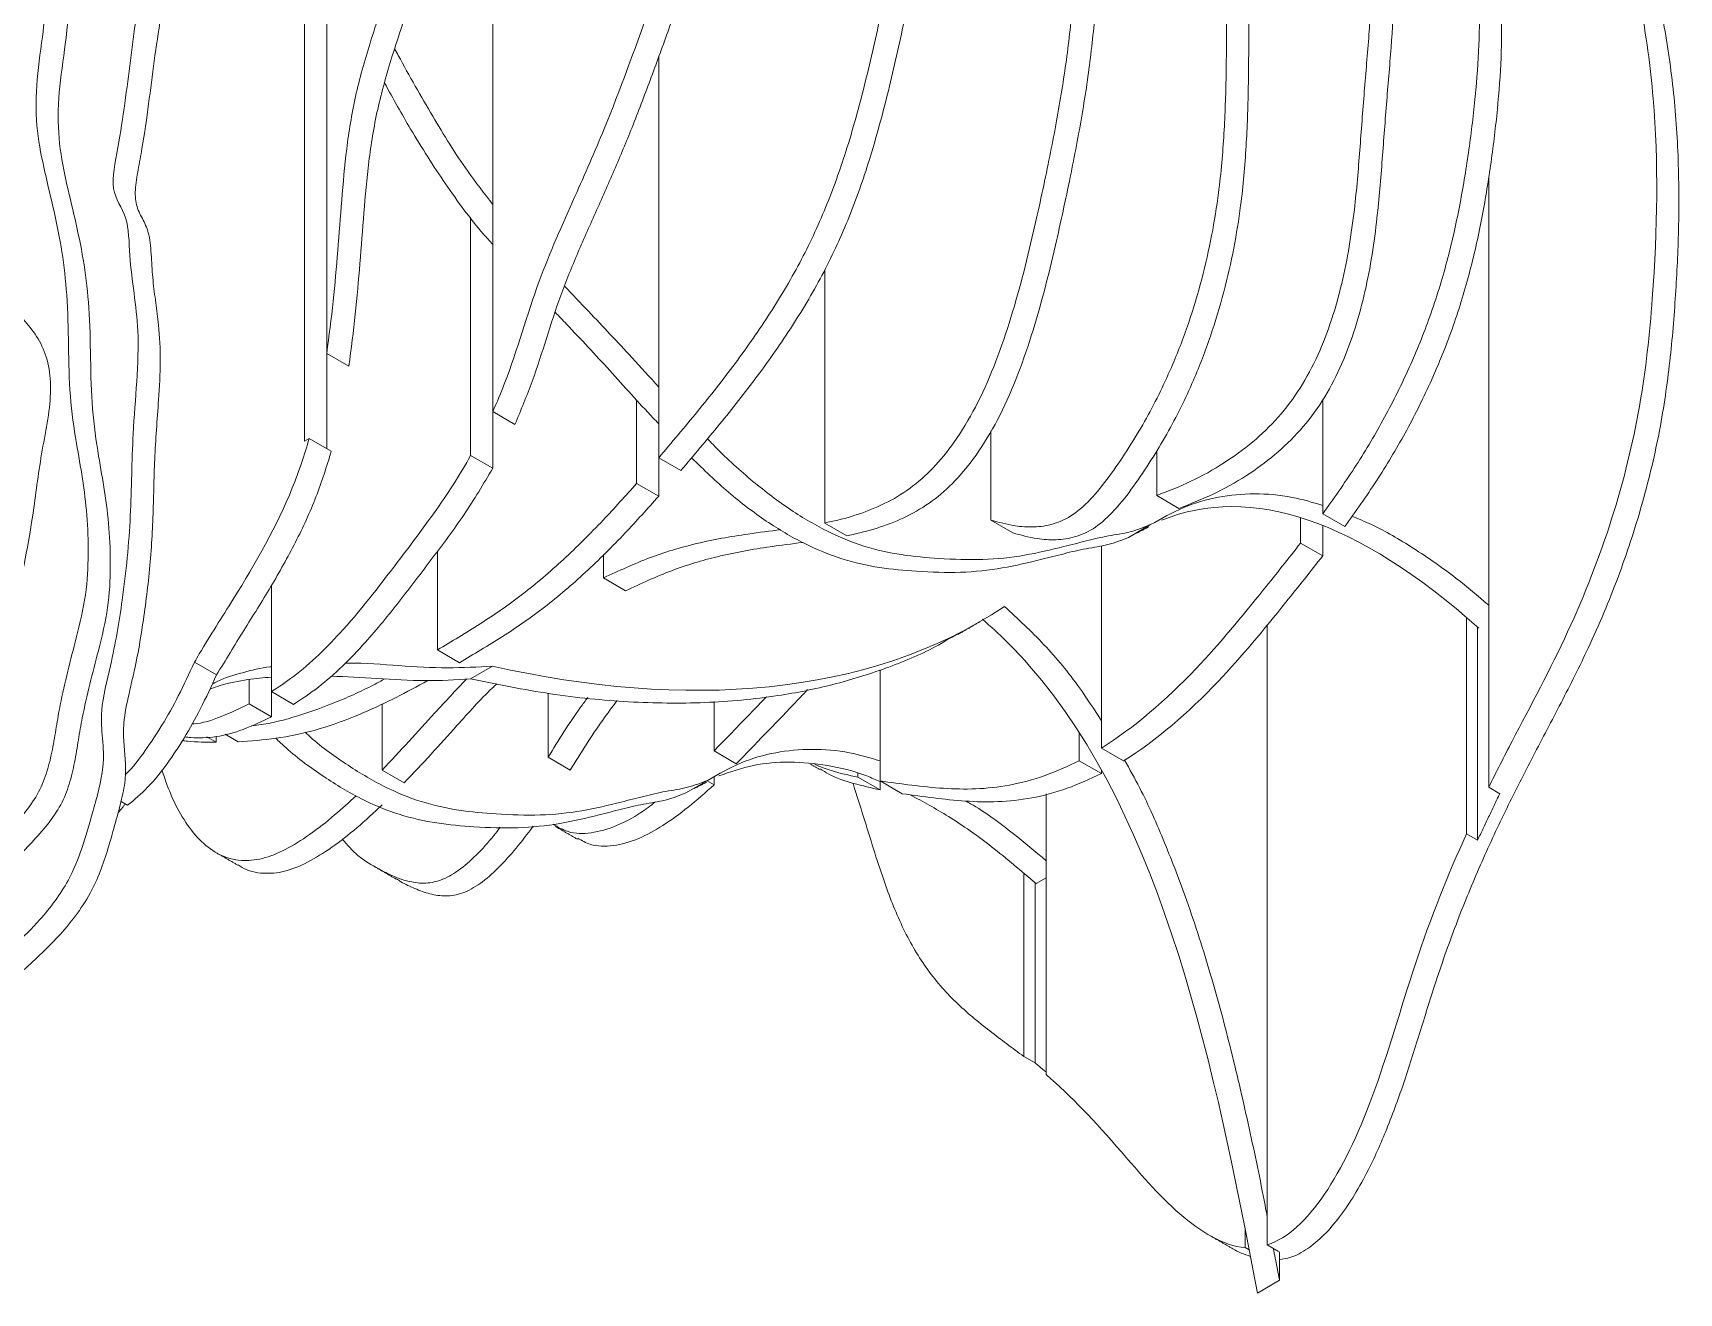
# Model space of a CAD drawing. Header units: millimetres. Extents: x -393 to 2534, y -1466 to 288.
# Drawn here: x 51.5 to 261.9, y -1466 to -1304.9 of the extents above; entities that cross this region are included whole.
import ezdxf

# ---------------------------------------------------------------- set-up
doc = ezdxf.new("R2010")
doc.units = ezdxf.units.MM

msp = doc.modelspace()

# ---------------------------------------------------------------- linework, layer by layer
at = {"color": 7, "linetype": 'Continuous', "lineweight": 15}
for p, q in [((89.09, -1241.26), (89.09, -1345.88)), ((110.3, -1271.28), (110.3, -1353.32)), ((86.26, -1357.08), (86.26, -1293)), ((131.51, -1307.95), (131.51, -1359.23)), ((237.58, -1323.34), (237.58, -1401.34)), ((107.47, -1358.94), (107.47, -1328.46)), ((152.73, -1335.2), (152.73, -1367.56)), ((89.09, -1345.88), (91.92, -1347.51)), ((89.09, -1358.04), (89.09, -1345.88)), ((128.68, -1362.5), (128.68, -1351.83)), ((216.37, -1351.82), (216.37, -1366.38)), ((110.3, -1353.32), (113.13, -1354.96)), ((110.3, -1360.57), (110.3, -1353.32)), ((86.84, -1356.74), (86.26, -1357.08)), ((89.67, -1358.37), (86.84, -1356.74)), ((173.94, -1355.79), (173.94, -1367.19)), ((110.3, -1360.57), (107.47, -1358.94)), ((195.15, -1358.33), (195.15, -1364.05)), ((131.51, -1359.23), (134.34, -1360.86)), ((131.51, -1364.13), (131.51, -1359.23)), ((131.51, -1364.13), (128.68, -1362.5)), ((195.15, -1364.05), (197.98, -1365.69)), ((173.94, -1367.19), (176.77, -1368.82)), ((213.54, -1370.12), (213.54, -1366.87)), ((216.37, -1366.38), (219.19, -1368.01)), ((152.73, -1367.56), (155.55, -1369.19)), ((194.38, -1367.77), (191.55, -1369.4)), ((216.37, -1371.75), (216.37, -1367.87)), ((103.23, -1371.16), (103.23, -1383.78)), ((124.44, -1371.59), (124.44, -1374.58)), ((188.08, -1370.48), (188.08, -1396.33)), ((216.37, -1371.75), (213.54, -1370.12)), ((82.02, -1375.55), (82.02, -1389.1)), ((124.44, -1374.58), (127.27, -1376.21)), ((234.75, -1379.63), (234.75, -1407.28)), ((209.29, -1380.57), (209.29, -1459.83)), ((236.16, -1380.86), (236.16, -1408.1)), ((103.23, -1383.78), (106.06, -1385.41)), ((75.01, -1386.97), (72.19, -1385.34)), ((110.27, -1385.86), (107.45, -1387.49)), ((159.8, -1386.34), (159.8, -1400.53)), ((79.19, -1390.69), (79.19, -1387.55)), ((82.02, -1389.1), (84.84, -1390.74)), ((82.02, -1392.32), (82.02, -1389.1)), ((117.37, -1389.33), (117.37, -1397.5)), ((138.58, -1390.39), (138.58, -1396.7)), ((82.02, -1392.32), (79.19, -1390.69)), ((96.16, -1390.67), (96.16, -1399.13)), ((76.11, -1394.55), (77.77, -1395.52)), ((185.25, -1397.95), (185.25, -1394.33)), ((74.94, -1395.58), (73.77, -1394.9)), ((74.94, -1395.58), (74.94, -1394.86)), ((138.58, -1396.7), (141.41, -1398.33)), ((188.08, -1396.33), (190.91, -1397.97)), ((117.37, -1397.5), (120.2, -1399.14)), ((188.08, -1399.58), (185.25, -1397.95)), ((96.16, -1399.13), (98.99, -1400.77)), ((134.98, -1402.06), (137.81, -1400.43)), ((138.58, -1401.02), (137.72, -1400.53)), ((138.58, -1401.02), (138.58, -1400.02)), ((156.97, -1400.04), (156.97, -1399.53)), ((159.8, -1401.67), (156.97, -1400.04)), ((159.8, -1400.53), (162.63, -1402.16)), ((159.8, -1401.67), (159.8, -1400.53)), ((188.08, -1399.58), (188.08, -1399.09)), ((62.8, -1403.16), (63.63, -1403.64)), ((181.01, -1438.06), (181.01, -1402.19)), ((237.58, -1401.34), (238.99, -1402.16)), ((236.16, -1408.1), (234.75, -1407.28)), ((178.18, -1412.29), (178.18, -1435.75)), ((179.6, -1413.52), (179.6, -1436.57)), ((179.73, -1413.64), (181.01, -1412.9)), ((179.6, -1436.57), (178.18, -1435.75)), ((206.47, -1460.18), (206.47, -1457.87)), ((209.29, -1459.83), (210.71, -1460.65)), ((206.97, -1460.47), (206.47, -1460.18)), ((210.85, -1464.35), (210.85, -1460.73)), ((210.85, -1464.35), (208.02, -1465.98))]:
    msp.add_line(p, q, dxfattribs=at)
for points, knots in [([(128.04, -1169.08), (128.1, -1169.13), (128.97, -1169.77), (130.6, -1171.06), (132.75, -1173.11), (134.45, -1175.53), (135.6, -1178.3), (136.33, -1181.24), (136.88, -1184.95), (137.3, -1189.41), (137.73, -1194.54), (138.4, -1199.51), (139.61, -1204.2), (141.67, -1208.29), (144.67, -1212.6), (148.18, -1217.38), (151.97, -1222.84), (155.03, -1227.42), (157.47, -1231.13), (159.34, -1233.97), (161.24, -1236.84), (163.09, -1239.78), (164.65, -1242.99), (165.72, -1246.9), (166.14, -1251.53), (166.02, -1256.74), (165.57, -1262.18), (164.86, -1268.67), (164.15, -1276.07), (163.15, -1284.51), (161.78, -1293.08), (160.08, -1301.81), (158.11, -1310.65), (155.87, -1319), (153.14, -1326.8), (149.88, -1333.93), (145.84, -1340.76), (141.32, -1347.22), (136.49, -1353.34), (133.17, -1357.26), (131.51, -1359.23)], [0, 0, 0, 0, 0.001619, 0.021022, 0.040354, 0.058407, 0.07508, 0.090922, 0.106291, 0.131404, 0.156126, 0.180822, 0.206089, 0.2328, 0.260448, 0.302235, 0.342218, 0.382208, 0.402462, 0.423011, 0.443939, 0.465031, 0.485768, 0.505926, 0.529405, 0.553068, 0.577021, 0.601115, 0.637839, 0.674298, 0.710736, 0.747504, 0.784603, 0.821593, 0.851203, 0.880643, 0.910383, 0.940284, 0.970109, 1, 1, 1, 1]), ([(128.19, -1168.71), (128.4, -1168.88), (129.34, -1169.63), (131.14, -1170.88), (133.43, -1172.69), (135.58, -1174.75), (137.28, -1177.16), (138.43, -1179.93), (139.16, -1182.88), (139.71, -1186.59), (140.13, -1191.04), (140.56, -1196.17), (141.22, -1201.14), (142.44, -1205.83), (144.5, -1209.93), (147.5, -1214.23), (151.01, -1219.01), (154.8, -1224.47), (157.86, -1229.05), (160.3, -1232.76), (162.16, -1235.61), (164.06, -1238.47), (165.91, -1241.41), (167.48, -1244.63), (168.54, -1248.53), (168.96, -1253.16), (168.85, -1258.38), (168.39, -1263.81), (167.69, -1270.3), (166.98, -1277.7), (165.98, -1286.14), (164.61, -1294.71), (162.91, -1303.44), (160.93, -1312.28), (158.69, -1320.63), (155.97, -1328.43), (152.71, -1335.56), (148.67, -1342.39), (144.15, -1348.86), (139.31, -1354.97), (136, -1358.9), (134.34, -1360.86)], [0, 0, 0, 0, 0.005139, 0.022796, 0.041787, 0.060709, 0.078379, 0.094698, 0.110204, 0.125247, 0.149827, 0.174025, 0.198197, 0.222928, 0.249073, 0.276134, 0.317035, 0.35617, 0.395312, 0.415136, 0.435249, 0.455733, 0.476378, 0.496675, 0.516405, 0.539387, 0.562547, 0.585992, 0.609576, 0.645521, 0.681206, 0.716871, 0.75286, 0.789172, 0.825378, 0.854359, 0.883175, 0.912284, 0.941551, 0.970743, 1, 1, 1, 1]), ([(89.09, -1179.84), (90.04, -1180.52), (91.92, -1181.87), (94.75, -1183.88), (97.89, -1185.01), (100.99, -1185.86), (103.81, -1187.05), (106.13, -1189.15), (108.12, -1191.79), (110.02, -1194.63), (112.14, -1197.45), (114.31, -1200.39), (116.3, -1203.69), (117.77, -1207.51), (118.42, -1212.05), (118.54, -1217), (118.53, -1221.85), (118.57, -1226.47), (118.56, -1230.86), (118.46, -1235.27), (118.2, -1239.72), (117.72, -1244.2), (116.88, -1248.77), (115.49, -1253.52), (113.34, -1258.36), (110.75, -1263.21), (108.12, -1268.09), (105.85, -1273.06), (103.98, -1278.01), (102.05, -1283.88), (99.97, -1290.69), (97.24, -1298.45), (94.64, -1305.93), (92.62, -1313.1), (91.55, -1319.8), (90.99, -1326.28), (90.5, -1332.73), (89.95, -1339.23), (89.38, -1343.65), (89.09, -1345.88)], [0, 0, 0, 0, 0.0266016, 0.0528419, 0.0786994, 0.101753, 0.1246807, 0.1478935, 0.1717957, 0.1961715, 0.2206185, 0.2481295, 0.2750646, 0.3014388, 0.327858, 0.354884, 0.3823858, 0.4060816, 0.4297281, 0.4531912, 0.4763672, 0.4991927, 0.5216414, 0.5439756, 0.5674478, 0.5918499, 0.6164586, 0.640544, 0.6642743, 0.6879464, 0.7252448, 0.7627126, 0.8000732, 0.8331431, 0.8663358, 0.8998147, 0.9331166, 0.9663682, 1, 1, 1, 1]), ([(117.39, -1184.97), (117.63, -1185.41), (119.71, -1189.58), (120.41, -1200.69), (129.57, -1206.39), (133.96, -1215.48), (137.62, -1223.15), (138.16, -1231.89), (140.14, -1238.11), (142.21, -1243.83), (141.34, -1251.51), (140.03, -1259.86), (137.59, -1271.2), (136.64, -1284.91), (130.44, -1301.36), (125.59, -1315.01), (120.48, -1326.58), (115.63, -1337.35), (113.17, -1346.55), (110.84, -1352.12), (110.3, -1353.32)], [0.4179992, 0.4179992, 0.4179992, 0.4179992, 0.4199219, 0.4355469, 0.4511719, 0.4628906, 0.4746094, 0.4824219, 0.4902344, 0.4980469, 0.5039062, 0.5117188, 0.5214844, 0.5351562, 0.5507812, 0.5644531, 0.5722656, 0.5820312, 0.59375, 0.5970083, 0.5970083, 0.5970083, 0.5970083]), ([(120.22, -1186.6), (120.7, -1187.64), (121.68, -1189.72), (122.53, -1193.44), (123.37, -1197.13), (124.49, -1200.58), (126.29, -1203.31), (128.61, -1205.69), (131.19, -1208.02), (133.56, -1210.9), (135.45, -1214.33), (137.18, -1217.93), (138.88, -1221.6), (140.24, -1225.64), (140.8, -1230.29), (141.39, -1234.54), (142.44, -1238.08), (143.53, -1241.19), (144.53, -1244.42), (144.76, -1248.9), (143.93, -1254.49), (142.95, -1260.74), (141.65, -1267.09), (140.58, -1273.38), (139.9, -1279.55), (138.94, -1285.74), (137.22, -1292.02), (135.09, -1298.21), (132.8, -1304.4), (130.58, -1310.55), (128.35, -1316.46), (126, -1322.13), (123.58, -1327.58), (121.14, -1333.02), (118.92, -1338.49), (117.15, -1343.97), (115.43, -1349.47), (113.9, -1353.13), (113.13, -1354.96)], [0, 0, 0, 0, 0.024061, 0.048194, 0.07229, 0.096113, 0.11999, 0.144291, 0.173047, 0.201213, 0.229024, 0.257101, 0.285528, 0.313775, 0.341791, 0.369663, 0.391632, 0.413898, 0.43612, 0.458054, 0.490708, 0.523094, 0.555432, 0.587906, 0.620608, 0.65322, 0.684024, 0.715122, 0.74621, 0.776951, 0.807506, 0.83498, 0.86257, 0.890096, 0.91748, 0.944913, 0.972428, 1, 1, 1, 1]), ([(106.17, -1188.66), (106.29, -1188.71), (107.35, -1189.18), (108.93, -1190.83), (110.95, -1193.41), (112.84, -1196.27), (114.97, -1199.08), (117.14, -1202.02), (119.13, -1205.33), (120.6, -1209.14), (121.25, -1213.69), (121.37, -1218.63), (121.36, -1223.49), (121.4, -1228.1), (121.39, -1232.49), (121.29, -1236.9), (121.02, -1241.35), (120.55, -1245.84), (119.71, -1250.4), (118.32, -1255.15), (116.16, -1259.99), (113.58, -1264.84), (110.95, -1269.72), (108.68, -1274.69), (106.81, -1279.64), (104.88, -1285.51), (102.8, -1292.32), (100.07, -1300.09), (97.47, -1307.56), (95.45, -1314.73), (94.38, -1321.43), (93.82, -1327.91), (93.33, -1334.37), (92.78, -1340.86), (92.2, -1345.28), (91.92, -1347.51)], [0, 0, 0, 0, 0.003452, 0.029879, 0.057092, 0.084844, 0.112677, 0.143998, 0.174663, 0.20469, 0.234768, 0.265537, 0.296848, 0.323826, 0.350747, 0.37746, 0.403846, 0.429833, 0.45539, 0.480818, 0.507541, 0.535322, 0.563339, 0.590761, 0.617777, 0.644728, 0.687192, 0.729849, 0.772384, 0.810034, 0.847824, 0.885939, 0.923853, 0.96171, 1, 1, 1, 1]), ([(152.73, -1191.24), (153.52, -1192.03), (155.28, -1193.79), (157.83, -1196.62), (160.42, -1200.1), (162.64, -1204.05), (164.44, -1208.37), (165.78, -1212.49), (166.97, -1216.8), (168.33, -1221.33), (170.95, -1225.4), (174.47, -1228.81), (178.28, -1232.34), (181.87, -1236.37), (184.56, -1241.51), (186.36, -1247.59), (187.42, -1254.36), (187.9, -1261.65), (188.09, -1269.13), (188.17, -1276.71), (188.1, -1284.4), (187.92, -1292.14), (187.53, -1299.86), (186.82, -1307.56), (185.67, -1315.37), (184.09, -1323.54), (182.47, -1331.06), (180.84, -1337.83), (179.21, -1343.56), (177.28, -1349.11), (174.97, -1354.28), (172.33, -1358.7), (169.45, -1362.26), (166.42, -1364.92), (163.17, -1366.83), (159.79, -1368.16), (157.24, -1368.84), (155.82, -1369.13), (155.55, -1369.19)], [0, 0, 0, 0, 0.021847, 0.048432, 0.073421, 0.103567, 0.130413, 0.154374, 0.175744, 0.203416, 0.232241, 0.264563, 0.299054, 0.334, 0.368373, 0.402412, 0.438099, 0.473609, 0.50923, 0.545058, 0.581023, 0.617011, 0.652648, 0.686799, 0.720344, 0.754892, 0.79215, 0.816746, 0.841171, 0.864601, 0.886478, 0.90678, 0.923291, 0.939811, 0.95719, 0.97577, 0.995397, 1, 1, 1, 1]), ([(152.73, -1192.53), (153.5, -1193.37), (155.15, -1195.17), (157.59, -1198.47), (159.81, -1202.42), (161.61, -1206.74), (162.95, -1210.86), (164.14, -1215.17), (165.5, -1219.7), (168.12, -1223.77), (171.64, -1227.18), (175.45, -1230.71), (179.04, -1234.74), (181.73, -1239.88), (183.53, -1245.96), (184.59, -1252.73), (185.07, -1260.01), (185.26, -1267.49), (185.34, -1275.08), (185.27, -1282.77), (185.09, -1290.51), (184.7, -1298.23), (183.99, -1305.93), (182.84, -1313.74), (181.27, -1321.9), (179.64, -1329.42), (178.01, -1336.2), (176.38, -1341.93), (174.46, -1347.47), (172.14, -1352.65), (169.5, -1357.07), (166.63, -1360.63), (163.59, -1363.29), (160.34, -1365.19), (156.96, -1366.53), (154.41, -1367.21), (153, -1367.5), (152.73, -1367.56)], [0, 0, 0, 0, 0.02271, 0.048375, 0.079335, 0.106907, 0.131516, 0.153463, 0.181883, 0.211487, 0.244683, 0.280107, 0.315997, 0.351299, 0.386259, 0.422911, 0.45938, 0.495964, 0.532761, 0.569698, 0.606658, 0.643259, 0.678332, 0.712784, 0.748267, 0.786532, 0.811792, 0.836878, 0.860941, 0.883409, 0.90426, 0.921217, 0.938184, 0.956033, 0.975115, 0.995272, 1, 1, 1, 1]), ([(173.94, -1201.68), (174.1, -1201.88), (174.95, -1203.02), (176.85, -1205.95), (179.6, -1210.39), (181.99, -1215.25), (183.71, -1219.62), (184.9, -1223.45), (186.05, -1227.34), (187.45, -1230.97), (189.39, -1234), (191.97, -1235.86), (194.68, -1237.2), (197.24, -1238.48), (199.58, -1240.12), (201.34, -1242.56), (202.66, -1246), (203.55, -1250.31), (204.15, -1255.26), (204.6, -1261.66), (204.7, -1269.61), (204.48, -1279.12), (204.22, -1287.93), (204.09, -1295.95), (204.1, -1303.16), (204.05, -1310.4), (203.82, -1317.74), (203.23, -1324.55), (202.24, -1330.79), (200.98, -1336.37), (199.28, -1342.03), (197.38, -1346.99), (195.44, -1351.17), (193.63, -1354.6), (191.61, -1357.96), (189.4, -1361.23), (187.09, -1364.25), (184.52, -1366.64), (181.9, -1367.81), (179.41, -1368.15), (176.72, -1367.95), (174.96, -1367.47), (173.94, -1367.19)], [0, 0, 0, 0, 0.005179, 0.028225, 0.067703, 0.106054, 0.128955, 0.152283, 0.175849, 0.199153, 0.222044, 0.245075, 0.265139, 0.285192, 0.304899, 0.32442, 0.344249, 0.370725, 0.39715, 0.423244, 0.469456, 0.515659, 0.56203, 0.597607, 0.633157, 0.66872, 0.704326, 0.739885, 0.764783, 0.789715, 0.814725, 0.839642, 0.855195, 0.870753, 0.886485, 0.902564, 0.918597, 0.933018, 0.947427, 0.962643, 0.97835, 1, 1, 1, 1]), ([(195.15, -1220.65), (195.37, -1220.82), (196.44, -1221.65), (198.47, -1223), (201.41, -1225.01), (204.54, -1227.24), (207.64, -1229.87), (210.32, -1232.91), (212.32, -1236.6), (213.7, -1240.85), (214.65, -1245.38), (215.41, -1250.09), (216.24, -1254.84), (217.15, -1259.63), (218.24, -1265.05), (219.51, -1271.06), (220.93, -1277.63), (222.13, -1284.32), (222.8, -1291.11), (222.76, -1298.12), (222.3, -1305.19), (221.66, -1312.5), (221.12, -1319.91), (220.58, -1326.47), (219.8, -1332.17), (218.88, -1336.88), (217.59, -1341.54), (215.85, -1346.07), (213.59, -1350.37), (210.71, -1354.18), (207.38, -1357.35), (203.6, -1360.08), (199.47, -1362.38), (196.61, -1363.49), (195.15, -1364.05)], [0, 0, 0, 0, 0.006718, 0.033109, 0.05971, 0.09415, 0.127318, 0.158491, 0.190083, 0.220304, 0.250175, 0.280335, 0.311168, 0.342629, 0.374506, 0.418623, 0.462602, 0.506116, 0.549064, 0.587942, 0.62734, 0.667714, 0.70929, 0.751162, 0.776828, 0.801807, 0.826048, 0.849486, 0.872045, 0.894317, 0.917387, 0.941792, 0.970398, 1, 1, 1, 1]), ([(204.78, -1227.07), (205.66, -1227.69), (207.63, -1229.09), (210.46, -1231.51), (213.15, -1234.54), (215.15, -1238.24), (216.53, -1242.48), (217.47, -1247.01), (218.24, -1251.72), (219.06, -1256.48), (219.97, -1261.26), (221.06, -1266.69), (222.33, -1272.7), (223.76, -1279.26), (224.96, -1285.95), (225.63, -1292.74), (225.58, -1299.75), (225.13, -1306.82), (224.49, -1314.14), (223.95, -1321.54), (223.41, -1328.1), (222.63, -1333.8), (221.71, -1338.51), (220.42, -1343.18), (218.68, -1347.71), (216.42, -1352), (213.54, -1355.81), (210.21, -1358.99), (206.43, -1361.72), (202.3, -1364.01), (199.44, -1365.12), (197.98, -1365.69)], [0, 0, 0, 0, 0.028088, 0.063675, 0.097122, 0.131017, 0.163442, 0.195492, 0.227851, 0.260933, 0.294688, 0.32889, 0.376224, 0.423411, 0.470098, 0.516178, 0.557892, 0.600163, 0.643481, 0.688089, 0.733015, 0.760552, 0.787353, 0.813362, 0.838509, 0.862714, 0.88661, 0.911363, 0.937547, 0.968239, 1, 1, 1, 1]), ([(216.37, -1230.93), (216.79, -1231.19), (218.29, -1232.15), (220.88, -1233.72), (223.91, -1235.83), (226.51, -1238.12), (228.46, -1240.74), (229.63, -1244.11), (230, -1248.33), (229.89, -1253.29), (229.65, -1258.56), (229.64, -1263.89), (229.96, -1269.07), (230.87, -1274.82), (232.54, -1280.9), (234.5, -1287.71), (235.85, -1294.36), (236.46, -1300.91), (236.37, -1307.25), (235.82, -1313.87), (234.98, -1320.64), (233.83, -1327.53), (232.23, -1334.53), (230.08, -1341.42), (227.34, -1348.1), (224.14, -1354.46), (220.48, -1360.62), (217.74, -1364.46), (216.37, -1366.38)], [0, 0, 0, 0, 0.014284, 0.050644, 0.086184, 0.119128, 0.148072, 0.173557, 0.204445, 0.237217, 0.272011, 0.308036, 0.344385, 0.380266, 0.435887, 0.491318, 0.546571, 0.588613, 0.630714, 0.673158, 0.715947, 0.758771, 0.80131, 0.843559, 0.882636, 0.92178, 0.960891, 1, 1, 1, 1]), ([(224.26, -1235.79), (225.11, -1236.37), (226.92, -1237.6), (229.34, -1239.75), (231.29, -1242.37), (232.46, -1245.75), (232.83, -1249.96), (232.71, -1254.92), (232.48, -1260.19), (232.47, -1265.52), (232.79, -1270.7), (233.7, -1276.45), (235.37, -1282.53), (237.33, -1289.34), (238.68, -1295.99), (239.29, -1302.54), (239.2, -1308.89), (238.65, -1315.5), (237.81, -1322.27), (236.66, -1329.16), (235.06, -1336.16), (232.91, -1343.05), (230.17, -1349.73), (226.97, -1356.1), (223.31, -1362.25), (220.56, -1366.09), (219.19, -1368.01)], [0, 0, 0, 0, 0.03096, 0.065895, 0.096589, 0.123614, 0.156369, 0.191121, 0.228018, 0.266219, 0.304766, 0.342815, 0.401796, 0.460578, 0.51917, 0.563752, 0.608397, 0.653406, 0.698781, 0.744193, 0.789303, 0.834105, 0.875544, 0.917053, 0.958528, 1, 1, 1, 1]), ([(199.78, -1240.03), (199.87, -1240.08), (200.8, -1240.57), (202.4, -1241.76), (204.17, -1244.19), (205.49, -1247.63), (206.38, -1251.94), (206.98, -1256.89), (207.43, -1263.29), (207.53, -1271.25), (207.31, -1280.75), (207.05, -1289.57), (206.92, -1297.58), (206.93, -1304.79), (206.88, -1312.03), (206.65, -1319.37), (206.06, -1326.19), (205.06, -1332.42), (203.8, -1338.01), (202.1, -1343.66), (200.21, -1348.62), (198.27, -1352.8), (196.46, -1356.23), (194.43, -1359.59), (192.23, -1362.87), (189.91, -1365.89), (187.35, -1368.27), (184.73, -1369.45), (182.24, -1369.78), (179.55, -1369.58), (177.79, -1369.1), (176.77, -1368.82)], [0, 0, 0, 0, 0.0030135, 0.0304994, 0.057727, 0.085384, 0.1223119, 0.159168, 0.195563, 0.2600177, 0.3244598, 0.3891357, 0.4387581, 0.4883414, 0.5379439, 0.5876052, 0.6372013, 0.6719283, 0.7067033, 0.7415854, 0.7763389, 0.7980323, 0.8197307, 0.8416739, 0.8641002, 0.8864627, 0.9065762, 0.9266731, 0.9478959, 0.9698041, 1, 1, 1, 1]), ([(239.13, -1247.26), (239.69, -1247.69), (240.93, -1248.68), (242.89, -1250.23), (244.96, -1252.01), (247.32, -1254.26), (249.76, -1256.97), (251.93, -1260.33), (253.34, -1263.94), (254.17, -1267.66), (254.62, -1271.48), (254.94, -1276.16), (255.42, -1281.74), (256.53, -1288), (258.1, -1295.1), (259.91, -1302.94), (261.25, -1311.88), (261.9, -1321.1), (261.91, -1330.12), (261.47, -1338.91), (260.76, -1347.42), (259.45, -1356.23), (257.26, -1365.31), (254.25, -1374.47), (250.7, -1382.93), (246.87, -1390.51), (243.27, -1397.3), (239.84, -1404.04), (236.63, -1410.9), (233.63, -1418.12), (231.1, -1425.2), (228.98, -1432.04), (227.02, -1438.36), (224.86, -1444.45), (222.64, -1449.48), (220.52, -1453.37), (218.61, -1456.22), (216.59, -1458.6), (214.45, -1460.4), (212.47, -1461.47), (211.32, -1461.62), (210.85, -1461.68)], [0, 0, 0, 0, 0.013159, 0.029489, 0.046476, 0.063567, 0.089367, 0.112463, 0.132813, 0.151489, 0.169374, 0.187136, 0.216079, 0.247187, 0.279931, 0.32453, 0.367894, 0.410054, 0.45171, 0.487204, 0.523157, 0.5593, 0.595434, 0.631508, 0.66751, 0.695731, 0.723521, 0.75058, 0.777669, 0.805872, 0.836368, 0.861411, 0.886886, 0.911219, 0.933361, 0.946735, 0.959013, 0.970381, 0.981252, 0.992289, 1, 1, 1, 1]), ([(237.58, -1246.63), (238.22, -1247.13), (241.94, -1250.06), (252.31, -1259.79), (251.4, -1274.06), (254.25, -1289.36), (257.15, -1301.16), (259.36, -1317.24), (259.09, -1334.15), (256.74, -1357.14), (250.53, -1376.9), (241.83, -1392.95), (238.55, -1399.39), (237.58, -1401.34)], [0.5590703, 0.5590703, 0.5590703, 0.5590703, 0.5625, 0.578125, 0.609375, 0.625, 0.640625, 0.65625, 0.6875, 0.703125, 0.734375, 0.75, 0.7568018, 0.7568018, 0.7568018, 0.7568018]), ([(36.51, -1257.02), (36.63, -1257.06), (37.24, -1257.3), (38, -1258.32), (38.41, -1260.29), (38.3, -1262.69), (37.94, -1265.31), (37.32, -1269.24), (36.94, -1274.21), (36.88, -1280.04), (37.44, -1285.4), (38.96, -1289.96), (39.22, -1295.5), (39.91, -1300.73), (40.31, -1306.14), (41.03, -1311.35), (42.69, -1315.86), (44.21, -1320.62), (45.1, -1326.09), (45.31, -1331.18), (45.93, -1335.16), (47.12, -1337.75), (48.78, -1339.82), (50.58, -1341.77), (52.26, -1343.89), (53.47, -1346.59), (53.91, -1349.95), (53.59, -1353.77), (52.79, -1357.75), (52.17, -1361.69), (51.6, -1366.19), (50.74, -1371.38), (49.45, -1377.32), (49.18, -1382.15), (49.14, -1386.1), (48.83, -1389.47), (47.95, -1393.03), (46.52, -1396.78), (44.5, -1400.57), (41.93, -1404.18), (39.14, -1407.47), (36.25, -1410.57), (33.36, -1413.61), (30.44, -1416.68), (27.55, -1419.89), (24.57, -1423.08), (21.44, -1425.95), (18.1, -1427.85), (14.92, -1428.46), (11.85, -1428.6), (8.75, -1428.85), (5.64, -1429.22), (2.54, -1429.59), (-0.52, -1429.79), (-3.31, -1429.61), (-4.8, -1428.85), (-5.47, -1428.5)], [0, 0, 0, 0, 0.002434, 0.012616, 0.022621, 0.033294, 0.044676, 0.05635, 0.08364, 0.110251, 0.136271, 0.162216, 0.188487, 0.214511, 0.240667, 0.266651, 0.292603, 0.320321, 0.348098, 0.376119, 0.392296, 0.408359, 0.424834, 0.441617, 0.458592, 0.475207, 0.491766, 0.508395, 0.525234, 0.542048, 0.558769, 0.583488, 0.608188, 0.633039, 0.647825, 0.662479, 0.677136, 0.691845, 0.708498, 0.725134, 0.741926, 0.758624, 0.775139, 0.791794, 0.808858, 0.825909, 0.843436, 0.860445, 0.878112, 0.89638, 0.914315, 0.93192, 0.949616, 0.967509, 0.985355, 1, 1, 1, 1]), ([(9.45, -1429.81), (9.57, -1429.91), (10.14, -1430.4), (11.63, -1430.43), (13.58, -1430.38), (15.87, -1430.26), (18.2, -1430.75), (20.47, -1431.89), (22.68, -1433.11), (25.2, -1433.75), (28.12, -1433.33), (31.2, -1432.13), (34.33, -1430.22), (37.36, -1427.65), (40.15, -1424.42), (42.48, -1420.82), (44.54, -1417.19), (46.71, -1413.73), (49.07, -1410.82), (51.38, -1408.41), (53.42, -1406.17), (55.18, -1403.65), (56.26, -1400.87), (56.89, -1398.1), (57.34, -1395.29), (57.9, -1391.98), (58.79, -1388.17), (60.02, -1383.45), (61.27, -1378.3), (61.48, -1373.11), (61.33, -1368.16), (60.73, -1363.51), (59.83, -1358.58), (59.03, -1353.04), (58.9, -1346.51), (58.79, -1340.22), (58.14, -1334.5), (57.09, -1329.35), (55.86, -1324.34), (54.79, -1319.2), (54.67, -1313.35), (55.55, -1307.43), (56.2, -1301.95), (56.21, -1297.12), (56.14, -1292.36), (56.49, -1287.38), (57.57, -1282.15), (58.51, -1278.63), (58.99, -1276.86)], [0, 0, 0, 0, 0.0036347, 0.0165022, 0.0299932, 0.0436158, 0.0625891, 0.0816075, 0.1006179, 0.1193367, 0.1382096, 0.1573493, 0.1764709, 0.1953893, 0.2141766, 0.2331611, 0.2509406, 0.2684765, 0.286188, 0.3004619, 0.3143141, 0.3273197, 0.3398137, 0.3532372, 0.3672631, 0.381094, 0.4018374, 0.422256, 0.4488392, 0.4755574, 0.5023714, 0.5290863, 0.5557509, 0.590637, 0.6255866, 0.6606377, 0.6919315, 0.723105, 0.7542418, 0.7855919, 0.8166825, 0.8477499, 0.8731015, 0.8987051, 0.9243263, 0.949538, 0.9746405, 1, 1, 1, 1]), ([(10.28, -1428.74), (10.44, -1428.74), (11.26, -1428.73), (13.04, -1428.62), (15.38, -1429.11), (17.64, -1430.25), (19.85, -1431.48), (22.37, -1432.12), (25.29, -1431.7), (28.37, -1430.5), (31.5, -1428.59), (34.54, -1426.01), (37.32, -1422.79), (39.65, -1419.19), (41.71, -1415.56), (43.88, -1412.09), (46.24, -1409.18), (48.56, -1406.78), (50.59, -1404.53), (52.35, -1402.02), (53.43, -1399.23), (54.06, -1396.46), (54.51, -1393.66), (55.08, -1390.35), (55.96, -1386.54), (57.19, -1381.82), (58.44, -1376.66), (58.65, -1371.48), (58.5, -1366.53), (57.9, -1361.87), (57, -1356.95), (56.2, -1351.41), (56.08, -1344.88), (55.96, -1338.58), (55.31, -1332.87), (54.26, -1327.71), (53.04, -1322.71), (51.96, -1317.57), (51.84, -1311.71), (52.72, -1305.79), (53.37, -1300.31), (53.39, -1295.48), (53.31, -1290.73), (53.66, -1285.75), (54.74, -1280.52), (55.69, -1277), (56.16, -1275.23)], [0, 0, 0, 0, 0.003289, 0.017287, 0.036783, 0.056325, 0.075858, 0.095093, 0.114485, 0.134152, 0.1538, 0.173239, 0.192543, 0.21205, 0.230319, 0.248338, 0.266537, 0.281204, 0.295438, 0.308801, 0.321639, 0.335432, 0.349844, 0.364056, 0.38537, 0.406351, 0.433666, 0.46112, 0.488672, 0.516122, 0.543521, 0.579367, 0.615279, 0.651295, 0.683451, 0.715482, 0.747476, 0.779689, 0.811636, 0.843559, 0.869608, 0.895917, 0.922243, 0.948149, 0.973942, 1, 1, 1, 1]), ([(65.05, -1301.26), (64.94, -1301.83), (64.51, -1304.25), (64.02, -1308.46), (63.3, -1313.83), (62.45, -1319.57), (61.21, -1325.26), (63.8, -1328.17), (63.83, -1335.19), (65.57, -1343.42), (64.15, -1355.43), (64.16, -1366.54), (63.19, -1376.51), (61.78, -1384.75), (59.69, -1392.76), (61.17, -1397.47), (58.84, -1405.65), (56.95, -1412.51), (51.86, -1419.26), (46.02, -1424.32), (41.77, -1428.36), (39.59, -1429.86)], [0.3648177, 0.3648177, 0.3648177, 0.3648177, 0.3671875, 0.375, 0.3828125, 0.390625, 0.3984375, 0.40625, 0.4140625, 0.4296875, 0.4492187, 0.4648438, 0.4804688, 0.4921875, 0.5, 0.5117188, 0.5195313, 0.53125, 0.5390625, 0.5507812, 0.5624227, 0.5624227, 0.5624227, 0.5624227]), ([(67.87, -1302.89), (67.58, -1304.77), (67, -1308.49), (66.34, -1314.03), (65.67, -1318.67), (64.99, -1322.37), (64.52, -1324.98), (64.73, -1327.26), (65.66, -1328.84), (66.51, -1330.8), (66.67, -1333.59), (66.85, -1336.56), (67.23, -1339.4), (67.68, -1342.75), (67.9, -1346.85), (67.55, -1352.69), (67, -1359.46), (66.95, -1366.81), (66.52, -1373.06), (65.93, -1378.07), (65.39, -1381.76), (64.72, -1385.53), (63.81, -1389.35), (63.06, -1392.84), (63.13, -1395.61), (63.38, -1397.9), (63.4, -1400.41), (62.81, -1403.26), (61.98, -1406.22), (61.15, -1409.17), (60.19, -1412.08), (58.87, -1415.03), (57, -1417.85), (54.79, -1420.45), (52.43, -1422.8), (49.98, -1425.02), (47.49, -1427.28), (44.98, -1429.58), (43.27, -1430.85), (42.42, -1431.49)], [0, 0, 0, 0, 0.040134, 0.079898, 0.120647, 0.139957, 0.158473, 0.175978, 0.194247, 0.212898, 0.236564, 0.260527, 0.284295, 0.307897, 0.344785, 0.381936, 0.438465, 0.494735, 0.551058, 0.577545, 0.603896, 0.630407, 0.657541, 0.68417, 0.703126, 0.721988, 0.740975, 0.76092, 0.78174, 0.802383, 0.822346, 0.841697, 0.863488, 0.885714, 0.907982, 0.930353, 0.953791, 0.977033, 1, 1, 1, 1]), ([(97.76, -1306.95), (97.92, -1307.23), (99.48, -1310.14), (102.49, -1315.42), (106.45, -1321.89), (109.21, -1325.44), (110.3, -1326.83)], [0, 0, 0, 0, 0.040928, 0.41942, 0.772094, 1, 1, 1, 1]), ([(96.5, -1311.38), (97.58, -1313.33), (100.02, -1317.72), (104.17, -1324.23), (107.76, -1329.14), (109.9, -1331.52), (110.3, -1331.97)], [0, 0, 0, 0, 0.267685, 0.600469, 0.925496, 1, 1, 1, 1]), ([(119.48, -1337.29), (120.5, -1338.36), (123.38, -1341.37), (127.4, -1345.66), (130.37, -1348.92), (131.51, -1350.18)], [0, 0, 0, 0, 0.25307, 0.71221, 1, 1, 1, 1]), ([(118.28, -1340.63), (118.76, -1341.13), (121.09, -1343.58), (125.3, -1348.04), (129.16, -1352.43), (131.28, -1354.63), (131.51, -1354.88)], [0, 0, 0, 0, 0.107604, 0.524521, 0.948024, 1, 1, 1, 1]), ([(86.84, -1356.74), (86.24, -1358.86), (83.91, -1365.84), (78.69, -1375), (73.98, -1382.25), (72.39, -1384.99), (72.19, -1385.34)], [1.46974334, 1.46974334, 1.46974334, 1.46974334, 1.4765625, 1.4921875, 1.5, 1.50114043, 1.50114043, 1.50114043, 1.50114043]), ([(137.74, -1356.79), (137.98, -1357.04), (139.76, -1358.91), (143.19, -1362.04), (148.05, -1365.8), (152.94, -1368.68), (157.81, -1370.68), (162.61, -1371.72), (167.64, -1372.15), (172.95, -1372.35), (178.28, -1371.79), (182.59, -1370.75), (186.13, -1369.85), (188.92, -1369.16), (191.81, -1368.79), (193.52, -1368.11), (194.38, -1367.77)], [0, 0, 0, 0, 0.0121121, 0.0922881, 0.1701778, 0.2471148, 0.3247671, 0.4047831, 0.4866879, 0.5861451, 0.6847476, 0.7822479, 0.8384688, 0.8932181, 0.9463518, 1, 1, 1, 1]), ([(89.67, -1358.37), (89.07, -1360.32), (87.86, -1364.23), (85.14, -1370.06), (81.98, -1375.75), (78.45, -1381.3), (76.16, -1385.08), (75.01, -1386.97)], [0, 0, 0, 0, 0.196724, 0.39336, 0.593193, 0.795919, 1, 1, 1, 1]), ([(107.47, -1358.94), (106.81, -1360.12), (104.08, -1364.71), (98.56, -1372), (91.82, -1380.85), (86.16, -1386.35), (82.96, -1388.52), (82.02, -1389.1)], [0.60214755, 0.60214755, 0.60214755, 0.60214755, 0.60546875, 0.61523438, 0.625, 0.6328125, 0.63605486, 0.63605486, 0.63605486, 0.63605486]), ([(110.3, -1360.57), (109.11, -1362.57), (106.72, -1366.56), (102.56, -1372.08), (98.41, -1377.57), (94.6, -1382.26), (91.11, -1385.91), (88.03, -1388.64), (85.91, -1390.04), (84.84, -1390.74)], [0, 0, 0, 0, 0.168123, 0.33633, 0.50594, 0.674863, 0.782972, 0.890917, 1, 1, 1, 1]), ([(135.7, -1359.23), (137.27, -1360.74), (140.38, -1363.73), (145.23, -1367.42), (150.11, -1370.31), (154.99, -1372.32), (159.78, -1373.35), (164.81, -1373.78), (170.12, -1373.98), (175.45, -1373.42), (179.76, -1372.38), (183.3, -1371.48), (186.09, -1370.8), (188.98, -1370.42), (190.69, -1369.74), (191.55, -1369.4)], [0, 0, 0, 0, 0.079878, 0.158832, 0.236821, 0.315535, 0.396645, 0.47967, 0.580487, 0.680437, 0.779271, 0.83626, 0.891758, 0.945618, 1, 1, 1, 1]), ([(128.68, -1362.5), (127.27, -1364.08), (124.22, -1367.48), (119.36, -1372.31), (114.1, -1376.81), (108.69, -1380.53), (105.05, -1382.69), (103.23, -1383.78)], [0, 0, 0, 0, 0.178052, 0.382618, 0.58652, 0.792216, 1, 1, 1, 1]), ([(131.51, -1364.13), (130.09, -1365.71), (127.05, -1369.11), (122.19, -1373.95), (116.93, -1378.44), (111.52, -1382.16), (107.88, -1384.32), (106.06, -1385.41)], [0, 0, 0, 0, 0.178052, 0.382618, 0.58652, 0.792216, 1, 1, 1, 1]), ([(194.38, -1367.77), (195.76, -1366.98), (198.45, -1365.45), (202.92, -1364.14), (207.58, -1363.7), (212.06, -1364.04), (215.06, -1364.92), (216.37, -1365.31)], [0, 0, 0, 0, 0.224418, 0.438089, 0.643923, 0.845168, 1, 1, 1, 1]), ([(220.1, -1366.7), (220.94, -1367.04), (223.53, -1368.08), (228.02, -1370.75), (233.03, -1374.19), (236.2, -1376.89), (237.58, -1378.06)], [0, 0, 0, 0, 0.1444434, 0.4457683, 0.7596718, 1, 1, 1, 1]), ([(147.13, -1368.41), (145.73, -1368.59), (142.12, -1369.04), (136.56, -1370.02), (130.38, -1371.84), (126.42, -1373.67), (124.44, -1374.58)], [0, 0, 0, 0, 0.1918678, 0.4939681, 0.7478509, 1, 1, 1, 1]), ([(149.91, -1370.05), (148.52, -1370.22), (144.93, -1370.67), (139.39, -1371.65), (133.2, -1373.48), (129.24, -1375.3), (127.27, -1376.21)], [0, 0, 0, 0, 0.189937, 0.492759, 0.747248, 1, 1, 1, 1]), ([(213.54, -1370.12), (211.99, -1372.11), (207.61, -1377.58), (199.61, -1387.4), (192.23, -1393.74), (188.08, -1396.33)], [0.81936919, 0.81936919, 0.81936919, 0.81936919, 0.828125, 0.84375, 0.86352388, 0.86352388, 0.86352388, 0.86352388]), ([(216.37, -1371.75), (214.82, -1373.75), (210.44, -1379.22), (202.44, -1389.03), (195.06, -1395.37), (190.91, -1397.97)], [0.81936919, 0.81936919, 0.81936919, 0.81936919, 0.828125, 0.84375, 0.86352388, 0.86352388, 0.86352388, 0.86352388]), ([(172.88, -1379.86), (175, -1381.69), (195.33, -1401.78), (202.74, -1437.9), (208.02, -1465.98)], [0.98265303, 0.98265303, 0.98265303, 0.98265303, 0.984375, 1, 1, 1, 1]), ([(175.71, -1378.22), (177.41, -1379.8), (180.77, -1382.91), (184.95, -1387.94), (187.17, -1391.42), (188.08, -1392.84)], [0, 0, 0, 0, 0.377653, 0.74646, 1, 1, 1, 1]), ([(107.45, -1387.49), (110.87, -1388.18), (117.72, -1389.57), (127.72, -1390.55), (137.44, -1390.67), (146.14, -1389.85), (153.83, -1388.32), (160.55, -1386.21), (165.87, -1384.03), (168.77, -1382.27), (169.7, -1381.71)], [0, 0, 0, 0, 0.148399, 0.297231, 0.44617, 0.594998, 0.711804, 0.828507, 0.945194, 1, 1, 1, 1]), ([(72.19, -1385.34), (71.51, -1386.78), (70.24, -1389.52), (68.14, -1393.33), (65.89, -1396.69), (64.28, -1398.88), (63.33, -1399.73), (63.32, -1399.75)], [0, 0, 0, 0, 0.28071, 0.531936, 0.757133, 0.995603, 1, 1, 1, 1]), ([(74.44, -1388.16), (74.65, -1388.04), (75.85, -1387.38), (78.34, -1386.67), (80.68, -1386.07), (81.96, -1385.93), (82.02, -1385.93)], [0, 0, 0, 0, 0.0917555, 0.5288974, 0.979011, 1, 1, 1, 1]), ([(91.45, -1385.47), (91.61, -1385.47), (93.85, -1385.44), (98.26, -1385.81), (104.47, -1386.18), (108.37, -1385.96), (110.27, -1385.86)], [0, 0, 0, 0, 0.02516, 0.361542, 0.688148, 1, 1, 1, 1]), ([(75.01, -1386.97), (74.34, -1388.41), (73.07, -1391.15), (70.97, -1394.95), (68.73, -1398.36), (66.32, -1401.39), (64.5, -1402.91), (63.63, -1403.64)], [0, 0, 0, 0, 0.230977, 0.437694, 0.622993, 0.819214, 1, 1, 1, 1]), ([(74.14, -1388.8), (74.58, -1388.63), (76.13, -1388.07), (78.77, -1387.56), (81.01, -1387.35), (82.02, -1387.25)], [0, 0, 0, 0, 0.181973, 0.632361, 1, 1, 1, 1]), ([(102.01, -1387.69), (100.65, -1388.43), (97.54, -1390.13), (92.72, -1392.33), (87.57, -1394.15), (82.57, -1395.2), (79.38, -1395.41), (77.77, -1395.52)], [0, 0, 0, 0, 0.1628238, 0.3727351, 0.5812515, 0.7898424, 1, 1, 1, 1]), ([(96.53, -1387.47), (96.06, -1387.73), (93.83, -1388.93), (89.89, -1390.69), (84.75, -1392.49), (81.28, -1393.31), (79.56, -1393.46), (79.45, -1393.47)], [0, 0, 0, 0, 0.081362, 0.381722, 0.680086, 0.978556, 1, 1, 1, 1]), ([(89.63, -1387.13), (91.58, -1387.22), (95.6, -1387.41), (101.64, -1387.83), (105.54, -1387.6), (107.45, -1387.49)], [0, 0, 0, 0, 0.325635, 0.67061, 1, 1, 1, 1]), ([(106.96, -1387.51), (105.6, -1388.93), (103.12, -1391.54), (99.57, -1395.53), (97.31, -1397.92), (96.16, -1399.13)], [0, 0, 0, 0, 0.374609, 0.683299, 1, 1, 1, 1]), ([(110.83, -1388.12), (110.63, -1388.3), (108.87, -1389.91), (106.11, -1393.05), (102.4, -1397.15), (100.13, -1399.55), (98.99, -1400.77)], [0, 0, 0, 0, 0.047931, 0.428346, 0.710512, 1, 1, 1, 1]), ([(122.44, -1389.87), (122.13, -1390.28), (120.32, -1392.72), (118.71, -1395.33), (117.37, -1397.5)], [0, 0, 0, 0, 0.169443, 1, 1, 1, 1]), ([(126.18, -1390.26), (125.57, -1391.08), (123.44, -1393.92), (121.55, -1396.97), (120.2, -1399.14)], [0, 0, 0, 0, 0.290506, 1, 1, 1, 1]), ([(150.53, -1388.86), (149.93, -1389.49), (146.91, -1392.69), (143.86, -1395.82), (141.41, -1398.33)], [0, 0, 0, 0, 0.199361, 1, 1, 1, 1]), ([(82.02, -1392.32), (80.81, -1392.9), (78.42, -1394.06), (74.91, -1395.01), (72.48, -1395.06), (71.19, -1394.93), (70.93, -1394.9)], [0, 0, 0, 0, 0.309878, 0.615234, 0.923807, 1, 1, 1, 1]), ([(79.19, -1390.69), (77.99, -1391.25), (75.6, -1392.38), (73.12, -1393.2), (71.95, -1393.23), (71.86, -1393.24)], [0, 0, 0, 0, 0.482845, 0.958644, 1, 1, 1, 1]), ([(86.32, -1394.29), (86.44, -1394.41), (88.12, -1395.98), (91.5, -1398.41), (96.36, -1401.35), (101.25, -1403.34), (106.04, -1404.37), (111.07, -1404.8), (116.38, -1405.01), (121.71, -1404.45), (126.02, -1403.41), (129.56, -1402.51), (132.35, -1401.82), (135.24, -1401.45), (136.95, -1400.77), (137.81, -1400.43)], [0, 0, 0, 0, 0.006859, 0.09208, 0.176257, 0.261218, 0.348765, 0.438378, 0.547195, 0.655078, 0.761754, 0.823266, 0.883168, 0.941303, 1, 1, 1, 1]), ([(74.94, -1395.58), (73.71, -1395.58), (72.25, -1395.58), (70.85, -1395.39), (70.64, -1395.37)], [0, 0, 0, 0, 0.8441455, 1, 1, 1, 1]), ([(82.57, -1395.08), (83, -1395.48), (84.99, -1397.35), (88.67, -1400.05), (93.54, -1402.98), (98.42, -1404.97), (103.21, -1406.01), (108.24, -1406.44), (113.55, -1406.64), (118.89, -1406.08), (123.19, -1405.04), (126.73, -1404.14), (129.53, -1403.45), (132.41, -1403.08), (134.12, -1402.4), (134.98, -1402.06)], [0, 0, 0, 0, 0.023125, 0.10695, 0.189749, 0.273318, 0.359431, 0.447576, 0.554612, 0.660727, 0.765656, 0.826161, 0.885082, 0.942264, 1, 1, 1, 1]), ([(137.81, -1400.43), (139.19, -1399.64), (141.88, -1398.1), (146.35, -1396.79), (151.01, -1396.36), (155.49, -1396.69), (158.49, -1397.58), (159.8, -1397.96)], [0, 0, 0, 0, 0.224418, 0.438089, 0.643923, 0.845168, 1, 1, 1, 1]), ([(139.21, -1399.87), (140.66, -1399.37), (143.5, -1398.39), (148.18, -1397.97), (153.04, -1398.45), (156.94, -1399.36), (159.23, -1400.36), (159.8, -1400.61)], [0, 0, 0, 0, 0.241003, 0.473164, 0.70015, 0.925875, 1, 1, 1, 1]), ([(156.97, -1400.04), (155.82, -1399.8), (153.92, -1399.41), (152.16, -1398.7), (151.47, -1398.42)], [0, 0, 0, 0, 0.604906, 1, 1, 1, 1]), ([(159.8, -1401.67), (158.66, -1401.41), (156.4, -1400.89), (153.8, -1400.05), (152.5, -1399.21), (152.14, -1398.98)], [0, 0, 0, 0, 0.423349, 0.840186, 1, 1, 1, 1]), ([(185.25, -1397.95), (183.79, -1398.63), (180.77, -1400.03), (176.33, -1401.17), (172, -1401.63), (167.86, -1401.52), (163.82, -1401.09), (161.14, -1400.71), (159.8, -1400.53)], [0, 0, 0, 0, 0.158076, 0.326749, 0.493718, 0.660817, 0.829506, 1, 1, 1, 1]), ([(191.05, -1397.87), (191.7, -1399.03), (193.63, -1402.48), (196.26, -1408.53), (199.33, -1416.53), (202.16, -1425.44), (204.76, -1435.14), (207.01, -1444.93), (208.48, -1451.99), (209.2, -1455.76), (209.29, -1456.27)], [0, 0, 0, 0, 0.061944, 0.18278, 0.308261, 0.468906, 0.634824, 0.803834, 0.973275, 1, 1, 1, 1]), ([(92.83, -1402.41), (91.92, -1403.25), (89.98, -1405.05), (86.95, -1407.42), (83.83, -1409.37), (80.85, -1410.58), (77.98, -1410.84), (75.33, -1410.08), (72.97, -1408.37), (70.99, -1405.86), (69.29, -1402.79), (68.44, -1400.37), (68, -1399.14)], [0, 0, 0, 0, 0.084397, 0.181062, 0.273263, 0.361254, 0.447547, 0.547781, 0.653005, 0.76365, 0.879058, 1, 1, 1, 1]), ([(138.58, -1401.02), (137.48, -1402), (135.34, -1403.91), (132.1, -1406.26), (128.85, -1408.06), (125.68, -1408.93), (122.99, -1408.91), (121.68, -1408.15), (121.16, -1407.85)], [0, 0, 0, 0, 0.183224, 0.357634, 0.52336, 0.703847, 0.881627, 1, 1, 1, 1]), ([(178.18, -1435.75), (176.72, -1434.67), (173.74, -1432.47), (169.39, -1428.92), (165.57, -1424.54), (162.52, -1419.24), (160.49, -1413.96), (158.94, -1409.2), (157.7, -1405.09), (156.79, -1402.33), (156.36, -1400.87), (156.34, -1400.82)], [0, 0, 0, 0, 0.140851, 0.28701, 0.432703, 0.576113, 0.719633, 0.810064, 0.902215, 0.996466, 1, 1, 1, 1]), ([(188.08, -1399.58), (186.62, -1400.26), (183.6, -1401.66), (179.16, -1402.8), (174.83, -1403.27), (170.69, -1403.15), (166.65, -1402.72), (163.97, -1402.35), (162.63, -1402.16)], [0, 0, 0, 0, 0.158076, 0.326749, 0.493718, 0.660817, 0.829506, 1, 1, 1, 1]), ([(163.65, -1402.3), (165.28, -1403.18), (168.75, -1405.06), (174.16, -1408.89), (177.84, -1412.03), (179.73, -1413.64)], [0, 0, 0, 0, 0.3011027, 0.6416198, 1, 1, 1, 1]), ([(170.77, -1403.1), (170.97, -1403.21), (173.01, -1404.36), (176.46, -1406.89), (179.64, -1409.56), (181.01, -1410.72)], [0, 0, 0, 0, 0.0572417, 0.5911973, 1, 1, 1, 1]), ([(96.16, -1403.58), (95.09, -1404.58), (92.98, -1406.55), (89.78, -1409.05), (86.66, -1411), (83.67, -1412.23), (80.83, -1412.44), (78.85, -1412.03), (77.94, -1411.35), (77.77, -1411.23)], [0, 0, 0, 0, 0.17036, 0.335271, 0.492566, 0.642678, 0.789895, 0.960894, 1, 1, 1, 1]), ([(131.1, -1403.21), (130.47, -1403.68), (128.83, -1404.92), (126.02, -1406.41), (122.85, -1407.31), (120.03, -1407.26), (118.63, -1406.42), (118.01, -1406.05)], [0, 0, 0, 0, 0.132756, 0.348441, 0.583338, 0.814713, 1, 1, 1, 1]), ([(111.25, -1406.45), (110.98, -1406.81), (110.02, -1408.07), (108.24, -1410.02), (105.94, -1412.07), (103.6, -1413.37), (101.41, -1413.69), (99.4, -1413.39), (97.52, -1412.69), (95.38, -1411.62), (93.08, -1410.26), (91.71, -1408.7), (91.06, -1407.96)], [0, 0, 0, 0, 0.037961, 0.137671, 0.232901, 0.322638, 0.413691, 0.509442, 0.608179, 0.705585, 0.861504, 1, 1, 1, 1]), ([(115.45, -1406.31), (115.43, -1406.33), (114.75, -1407.31), (113.3, -1409.15), (111.07, -1411.66), (108.76, -1413.7), (106.43, -1415), (104.24, -1415.32), (102.22, -1415.02), (100.36, -1414.3), (98.92, -1413.66), (98.18, -1413.16), (97.99, -1413.04)], [0, 0, 0, 0, 0.002108, 0.1274987, 0.2514928, 0.3699154, 0.4815077, 0.5947366, 0.7138076, 0.8365915, 0.9577199, 1, 1, 1, 1]), ([(234.75, -1407.28), (232.39, -1412.45), (228.28, -1422.65), (221.67, -1446.31), (214.5, -1458.11), (209.29, -1459.83)], [0.76363254, 0.76363254, 0.76363254, 0.76363254, 0.78125, 0.796875, 0.82449858, 0.82449858, 0.82449858, 0.82449858]), ([(206.47, -1460.18), (203.66, -1459.95), (197.54, -1456.13), (189.03, -1445.89), (184.3, -1440.89), (181.01, -1438.06)], [0.8294006, 0.8294006, 0.8294006, 0.8294006, 0.84375, 0.859375, 0.88374241, 0.88374241, 0.88374241, 0.88374241]), ([(207.12, -1461.3), (206.34, -1461.03), (205.48, -1460.73), (204.74, -1460.23), (204.67, -1460.19)], [0, 0, 0, 0, 0.911165, 1, 1, 1, 1])]:
    msp.add_open_spline(points, degree=3, knots=knots, dxfattribs=at)
for points, degree in [([(195.78, -1367.21), (207.22, -1362.58), (220.73, -1367.17), (236.3, -1380.98)], 3), ([(192.6, -1368.86), (194.16, -1368.05)], 1), ([(110.27, -1385.86), (134.79, -1391.36), (158.18, -1389.92), (175.71, -1378.22)], 3), ([(169.75, -1381.8), (172.58, -1380.17)], 1), ([(145.29, -1389.76), (138.58, -1396.7)], 1), ([(150.9, -1398.37), (152.09, -1399.05)], 1), ([(136.03, -1401.51), (137.6, -1400.7)], 1), ([(236.16, -1408.1), (238.99, -1402.16)], 1), ([(62.41, -1404.62), (63.35, -1403.47)], 1), ([(118.28, -1406.33), (121.11, -1407.97)], 1), ([(74.91, -1409.67), (77.74, -1411.3)], 1), ([(95.13, -1411.44), (97.95, -1413.07)], 1), ([(179.6, -1436.57), (181.01, -1437.72)], 1), ([(201.84, -1458.57), (204.67, -1460.2)], 1), ([(210.06, -1460.27), (210.85, -1464.35)], 1)]:
    msp.add_open_spline(points, degree=degree, dxfattribs=at)

doc.saveas('drawing.dxf')
